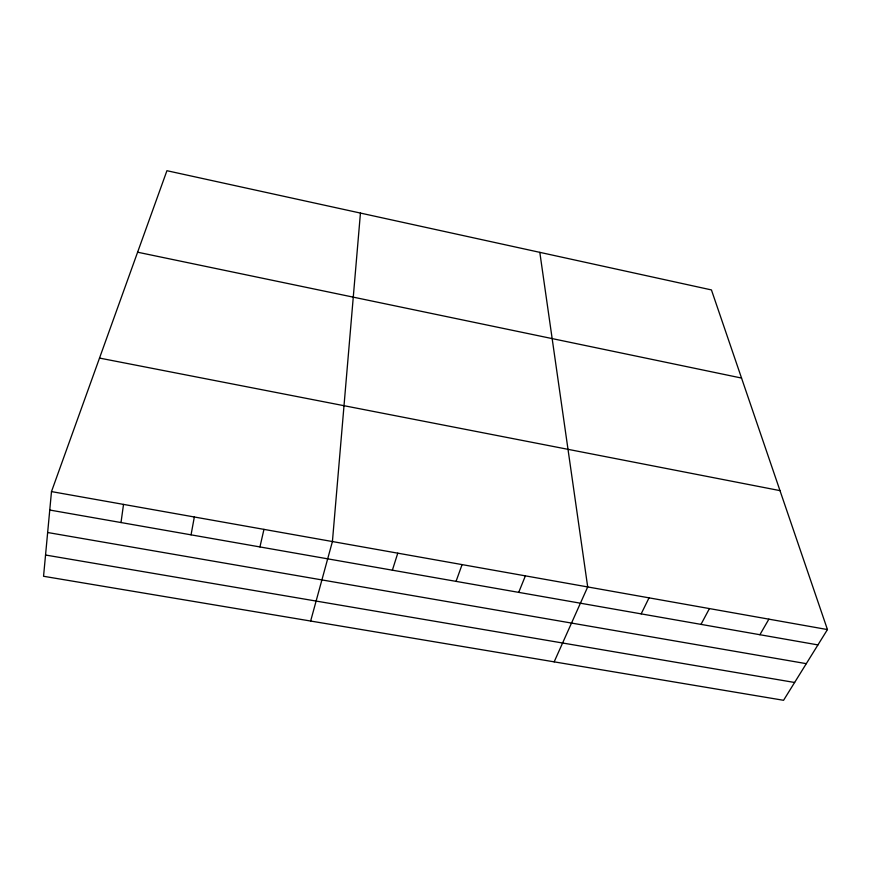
<?xml version="1.0" encoding="UTF-8"?>
<svg xmlns="http://www.w3.org/2000/svg" width="871" height="871" viewBox="0 0 871 871"><rect width="100%" height="100%" fill="white"/><g stroke="black" fill="none" stroke-linecap="round" stroke-linejoin="round"><path stroke-width="1.31" d="M360.442 213.068L332.417 541.544L310.642 621.034M51.487 491.592L43.55 576.275L783.562 700.295L827.45 629.57L711.433 289.923L166.927 170.705L51.487 491.592L827.45 629.57M121.004 522.546L123.519 504.407M191.054 534.838L194.331 516.993M259.939 546.934L263.957 529.372M392.375 570.189L397.775 553.172M456.045 581.371L462.087 564.604M518.713 592.367L525.387 575.862M554.163 661.851L587.696 586.945L539.813 252.35M641.165 613.87L649.037 597.844M700.992 624.376L709.43 608.589M759.904 634.719L768.886 619.161M45.542 555.023L794.613 682.483M47.655 532.508L806.296 663.658M49.767 510.036L817.934 644.91M99.523 358.079L779.991 490.623M137.607 252.209L741.537 378.058"/></g></svg>
